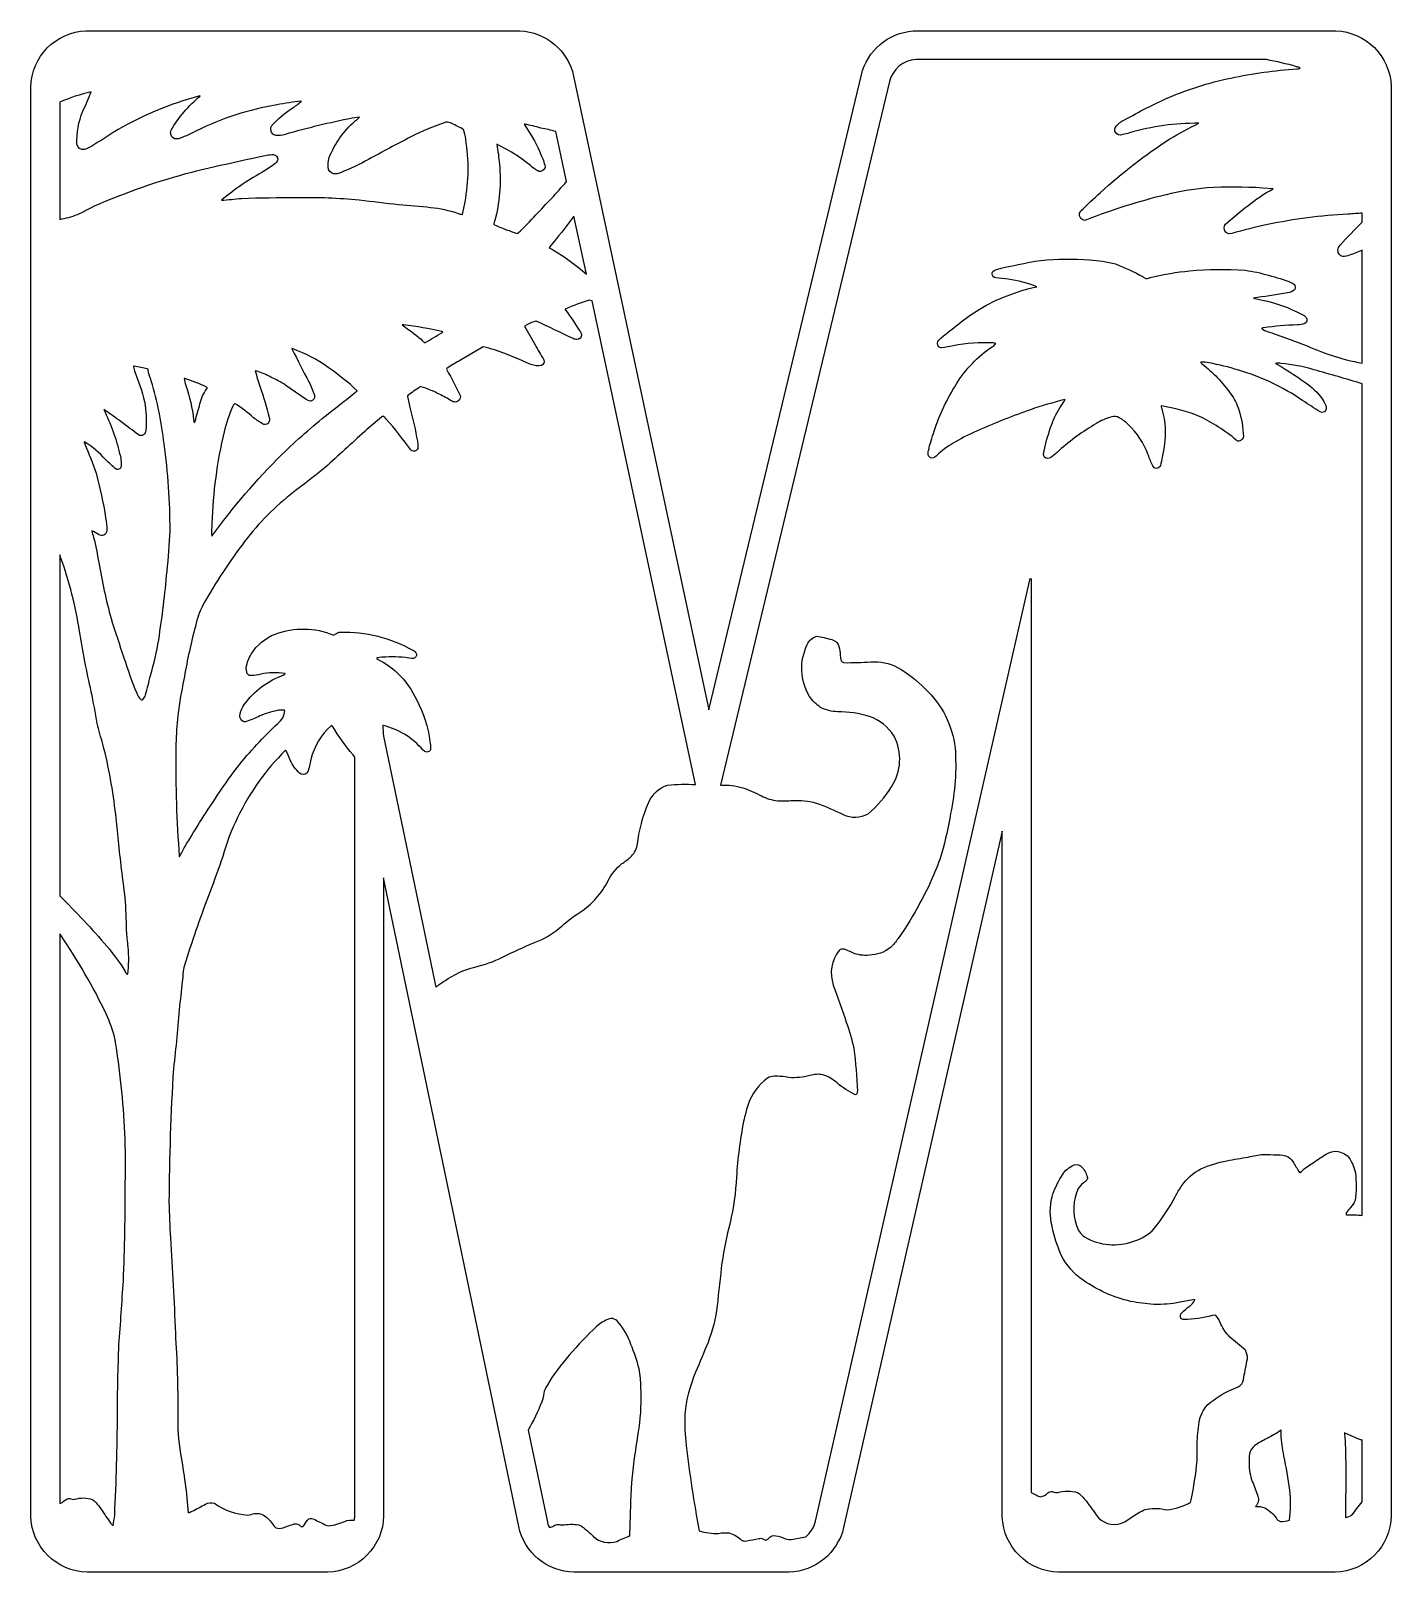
# Model space of a CAD drawing. Extents: x 0 to 1525, y 0 to 1043.
# Drawn here: x 0 to 450, y 533 to 1043 of the extents above; entities that cross this region are included whole.
import ezdxf

# ---------------------------------------------------------------- set-up
doc = ezdxf.new("R2010")
doc.units = 0
doc.header["$MEASUREMENT"] = 0
doc.layers.add('Layer 1', color=7, linetype='Continuous', lineweight=0)

msp = doc.modelspace()

# ---------------------------------------------------------------- linework, layer by layer
at = {"layer": 'Layer 1', "color": 1, "lineweight": 25, "true_color": 0xff0000}
for points, knots in [([(292.1, 1043.11), (283.84, 1042.49), (276.92, 1036.61), (274.98, 1028.55), (274.98, 1028.55), (224.5, 818.4), (224.5, 818.4), (224.5, 818.4), (179.69, 1028.17), (179.69, 1028.17), (177.87, 1036.61), (170.57, 1042.77), (161.94, 1043.15), (161.94, 1043.15), (18.37, 1043.15), (18.37, 1043.15), (8.25, 1042.81), (0.18, 1034.61), (0, 1024.49), (0, 1024.49), (0, 551.47), (0, 551.47), (0.26, 541.28), (8.5, 533.11), (18.69, 532.92), (18.69, 532.92), (98.28, 532.92), (98.28, 532.92), (108.47, 533.18), (116.64, 541.42), (116.81, 551.6), (116.81, 551.6), (116.81, 762.82), (116.81, 762.82), (116.81, 762.82), (161.55, 548.07), (161.55, 548.07), (163.36, 539.39), (170.92, 533.11), (179.78, 532.92), (179.78, 532.92), (251.04, 532.92), (251.04, 532.92), (259.73, 533.17), (267.15, 539.26), (269.11, 547.73), (269.11, 547.73), (321.63, 778.26), (321.63, 778.26), (321.63, 778.26), (321.63, 551.29), (321.63, 551.29), (322, 541.19), (330.17, 533.14), (340.27, 532.92), (340.27, 532.92), (431.86, 532.92), (431.86, 532.92), (442.05, 533.18), (450.22, 541.42), (450.39, 551.6), (450.39, 551.6), (450.39, 1024.81), (450.39, 1024.81), (450.05, 1034.8), (442.03, 1042.82), (432.05, 1043.15), (432.05, 1043.15), (292.81, 1043.15), (292.81, 1043.15), (292.81, 1043.15), (292.1, 1043.11), (292.1, 1043.11)], [0, 0, 0, 0, 1, 1, 1, 2, 2, 2, 3, 3, 3, 4, 4, 4, 5, 5, 5, 6, 6, 6, 7, 7, 7, 8, 8, 8, 9, 9, 9, 10, 10, 10, 11, 11, 11, 12, 12, 12, 13, 13, 13, 14, 14, 14, 15, 15, 15, 16, 16, 16, 17, 17, 17, 18, 18, 18, 19, 19, 19, 20, 20, 20, 21, 21, 21, 22, 22, 22, 23, 23, 23, 24, 24, 24, 24]), ([(409.07, 1033.61), (412.43, 1033.01), (415.75, 1032.24), (419.03, 1031.29), (419.45, 1031.2), (419.85, 1031.03), (420.21, 1030.8), (419.89, 1030.64), (419.54, 1030.57), (419.19, 1030.59), (411.84, 1030.05), (404.54, 1029.03), (397.33, 1027.53), (389.91, 1025.98), (382.67, 1023.68), (375.72, 1020.66), (370.79, 1018.38), (365.97, 1015.89), (361.27, 1013.2), (360.3, 1012.71), (359.51, 1011.94), (358.98, 1011), (358.78, 1010.56), (358.83, 1010.06), (359.09, 1009.66), (359.55, 1008.79), (360.61, 1008.41), (361.52, 1008.8), (362.29, 1008.95), (363.04, 1009.14), (363.79, 1009.39), (371.22, 1011.55), (378.93, 1012.61), (386.67, 1012.54), (383.4, 1010.98), (380.22, 1009.27), (377.12, 1007.39), (368.96, 1002.14), (361.28, 996.2), (354.15, 989.61), (351.92, 987.67), (349.77, 985.64), (347.69, 983.54), (347.25, 983.09), (347.08, 982.46), (347.23, 981.86), (347.41, 981.27), (347.83, 980.8), (348.39, 980.54), (348.75, 980.35), (349.18, 980.37), (349.52, 980.59), (358.11, 983.93), (366.9, 986.71), (375.85, 988.89), (380.29, 989.96), (384.8, 990.71), (389.34, 991.16), (395.54, 991.51), (401.75, 991.5), (407.94, 991.11), (407.94, 991.11), (411.34, 990.82), (411.34, 990.82), (408.35, 989.24), (405.53, 987.37), (402.9, 985.24), (400.36, 983.33), (397.91, 981.3), (395.56, 979.16), (394.95, 978.45), (394.9, 977.41), (395.47, 976.67), (395.97, 976.02), (396.84, 975.8), (397.6, 976.1), (401.53, 977.18), (405.48, 978.15), (409.46, 979.02), (418.23, 980.85), (427.13, 982), (436.08, 982.47), (437.67, 982.58), (439.26, 982.69), (440.84, 982.81), (440.84, 982.81), (440.84, 979.86), (440.84, 979.86), (438.29, 977.39), (435.84, 974.82), (433.5, 972.15), (433.08, 971.7), (432.8, 971.14), (432.68, 970.54), (432.67, 969.53), (433.37, 968.65), (434.36, 968.43), (435.11, 968.43), (435.86, 968.58), (436.56, 968.86), (438.01, 969.38), (439.43, 969.94), (440.84, 970.54), (440.84, 970.54), (440.84, 933.13), (440.84, 933.13), (440.84, 933.13), (440.78, 933.15), (440.78, 933.15), (437.32, 933.78), (433.91, 934.65), (430.57, 935.76), (427.48, 936.83), (424.42, 938.02), (421.41, 939.32), (417.41, 940.83), (413.37, 942.29), (409.32, 943.67), (408.69, 943.84), (408.1, 944.12), (407.58, 944.51), (407.56, 944.55), (407.56, 944.58), (407.55, 944.62), (407.72, 944.78), (407.94, 944.86), (408.17, 944.85), (411.85, 945.39), (415.57, 945.71), (419.3, 945.8), (420.15, 945.8), (420.99, 945.95), (421.8, 946.23), (422.47, 946.67), (422.65, 947.58), (422.2, 948.25), (421.8, 948.72), (421.3, 949.09), (420.73, 949.34), (416.66, 951.5), (412.3, 953.06), (407.78, 953.99), (407.78, 953.99), (404.79, 954.69), (404.79, 954.69), (408.34, 955.15), (411.89, 955.69), (415.42, 956.3), (416.3, 956.41), (417.15, 956.66), (417.94, 957.05), (418.56, 957.43), (418.8, 958.21), (418.48, 958.86), (418.27, 959.29), (417.89, 959.61), (417.44, 959.75), (414.95, 960.76), (412.39, 961.59), (409.78, 962.24), (407.25, 962.99), (404.67, 963.53), (402.07, 963.88), (395.92, 964.29), (389.76, 964.23), (383.63, 963.72), (379.4, 963.27), (375.19, 962.56), (371.04, 961.61), (370.44, 961.39), (369.82, 961.23), (369.18, 961.13), (368.83, 961.24), (368.51, 961.43), (368.23, 961.68), (365.31, 963.34), (362.27, 964.78), (359.14, 965.98), (356.32, 966.74), (353.42, 967.19), (350.5, 967.32), (345.14, 967.69), (339.77, 967.63), (334.42, 967.16), (329.37, 966.37), (324.36, 965.34), (319.41, 964.08), (318.66, 963.92), (318.19, 963.2), (318.32, 962.45), (318.42, 961.88), (318.9, 961.46), (319.48, 961.43), (320.85, 961.26), (322.23, 961.11), (323.6, 960.97), (326.85, 960.46), (330.03, 959.61), (333.1, 958.46), (326.36, 956.99), (319.89, 954.45), (313.94, 950.95), (311.62, 949.5), (309.38, 947.9), (307.25, 946.16), (304.97, 944.45), (302.74, 942.66), (300.59, 940.79), (300.01, 940.16), (300, 939.21), (300.56, 938.57), (300.81, 938.3), (301.17, 938.18), (301.54, 938.21), (302.82, 938.38), (304.09, 938.62), (305.35, 938.93), (309.76, 939.74), (314.25, 940.04), (318.73, 939.82), (318.97, 939.85), (319.21, 939.81), (319.43, 939.7), (319.43, 939.7), (319.45, 939.63), (319.45, 939.63), (319.14, 939.19), (318.73, 938.83), (318.25, 938.57), (313.52, 935.32), (309.5, 931.14), (306.44, 926.28), (303.36, 921.37), (300.89, 916.11), (299.09, 910.61), (298.34, 908.52), (297.7, 906.39), (297.18, 904.23), (297.01, 903.67), (297.03, 903.07), (297.21, 902.51), (297.49, 901.92), (298.14, 901.6), (298.77, 901.76), (299.44, 902.13), (300.04, 902.61), (300.56, 903.17), (302.28, 904.67), (304.15, 905.99), (306.14, 907.11), (308.7, 908.6), (311.36, 909.9), (314.1, 911.02), (319.61, 913.49), (325.23, 915.73), (330.93, 917.73), (334.71, 918.99), (338.54, 920.11), (342.4, 921.11), (342.4, 921.11), (342.45, 921.11), (342.45, 921.11), (342.45, 921.11), (342.45, 921.06), (342.45, 921.06), (341.89, 920.13), (341.3, 919.23), (340.66, 918.36), (339.42, 916.29), (338.41, 914.1), (337.64, 911.81), (336.75, 909.29), (336.03, 906.71), (335.46, 904.1), (335.23, 903.41), (335.28, 902.66), (335.6, 902.01), (336.18, 901.5), (337.04, 901.47), (337.66, 901.92), (338.65, 902.62), (339.59, 903.4), (340.47, 904.23), (344.24, 907.57), (348.32, 910.53), (352.65, 913.08), (354.28, 914.08), (356.03, 914.87), (357.87, 915.41), (358.71, 915.65), (359.62, 915.52), (360.36, 915.05), (361.46, 914.46), (362.47, 913.72), (363.36, 912.85), (366.28, 910.03), (368.54, 906.58), (369.96, 902.76), (370.4, 901.53), (370.91, 900.32), (371.47, 899.13), (371.67, 898.63), (372.14, 898.29), (372.68, 898.27), (373.28, 898.31), (373.8, 898.73), (373.97, 899.31), (374.23, 900.2), (374.42, 901.1), (374.54, 902.01), (375.24, 905), (375.59, 908.06), (375.6, 911.13), (375.52, 913.6), (375.1, 916.05), (374.33, 918.41), (374.25, 918.58), (374.23, 918.76), (374.24, 918.95), (374.24, 918.95), (374.31, 918.97), (374.31, 918.97), (378.62, 918.28), (382.85, 917.13), (386.92, 915.53), (391.3, 913.44), (395.39, 910.8), (399.1, 907.66), (399.42, 907.35), (399.9, 907.25), (400.32, 907.41), (400.96, 907.62), (401.41, 908.19), (401.45, 908.86), (401.38, 911.87), (400.86, 914.85), (399.91, 917.7), (399.37, 919.57), (398.5, 921.32), (397.35, 922.88), (394.67, 926.71), (391.42, 930.11), (387.71, 932.97), (387.59, 933.06), (387.48, 933.16), (387.39, 933.28), (387.36, 933.34), (387.37, 933.4), (387.37, 933.47), (387.37, 933.47), (387.44, 933.51), (387.44, 933.51), (388.35, 933.51), (389.25, 933.42), (390.14, 933.22), (393.42, 932.64), (396.65, 931.84), (399.82, 930.81), (407.39, 928.61), (414.56, 925.22), (421.07, 920.79), (422.98, 919.48), (424.93, 918.21), (426.9, 916.98), (427.51, 916.64), (428.28, 916.86), (428.64, 917.46), (429.03, 918.13), (428.99, 918.97), (428.55, 919.61), (427.31, 921.97), (425.55, 924.02), (423.41, 925.6), (419.94, 928.25), (416.3, 930.66), (412.5, 932.81), (412.37, 932.89), (412.25, 932.98), (412.13, 933.08), (412.74, 933.19), (413.35, 933.18), (413.95, 933.06), (417.62, 932.72), (421.25, 932.02), (424.79, 930.97), (430.15, 929.46), (435.51, 927.91), (440.84, 926.32), (440.84, 926.32), (440.84, 651.02), (440.84, 651.02), (439.14, 651.22), (437.43, 651.27), (435.72, 651.18), (435.72, 651.18), (435.58, 651.23), (435.58, 651.23), (435.54, 651.28), (435.51, 651.33), (435.47, 651.38), (435.45, 651.58), (435.49, 651.77), (435.61, 651.93), (435.99, 652.54), (436.44, 653.11), (436.97, 653.61), (437.6, 654.29), (438.11, 655.08), (438.46, 655.94), (438.88, 659), (438.9, 662.09), (438.53, 665.15), (438.15, 667), (437.39, 668.75), (436.31, 670.3), (435.21, 671.46), (433.71, 672.16), (432.11, 672.25), (430.91, 672.15), (429.74, 671.79), (428.69, 671.18), (427.1, 670.19), (425.54, 669.16), (424.02, 668.07), (422.64, 667.3), (421.39, 666.32), (420.3, 665.17), (420.23, 665.15), (420.16, 665.16), (420.09, 665.17), (419.41, 666.19), (418.78, 667.24), (418.21, 668.32), (417.69, 669.11), (417.04, 669.8), (416.28, 670.37), (415.15, 670.94), (413.88, 671.19), (412.61, 671.07), (411.1, 671.11), (409.59, 671.16), (408.08, 671.23), (406.39, 671.05), (404.72, 670.74), (403.09, 670.32), (400.71, 669.95), (398.33, 669.56), (395.97, 669.14), (393.03, 668.55), (390.16, 667.64), (387.42, 666.44), (384.75, 665.1), (382.5, 663.07), (380.89, 660.57), (380.18, 659.54), (379.55, 658.48), (378.98, 657.37), (376.99, 653.58), (374.63, 650.01), (371.93, 646.69), (370.12, 644.67), (367.78, 643.2), (365.17, 642.47), (362.51, 641.54), (359.68, 641.16), (356.87, 641.36), (354.05, 641.61), (351.33, 642.49), (348.89, 643.92), (347.57, 644.82), (346.63, 646.15), (346.21, 647.69), (344.8, 651.69), (345.01, 656.09), (346.8, 659.93), (347.43, 660.84), (348.22, 661.63), (349.14, 662.25), (349.47, 662.47), (349.7, 662.81), (349.8, 663.2), (349.86, 663.57), (349.78, 663.94), (349.59, 664.26), (349.21, 665.49), (348.49, 666.59), (347.53, 667.44), (346.69, 667.97), (345.62, 667.97), (344.78, 667.44), (343.25, 666.66), (342, 665.41), (341.22, 663.88), (339.9, 661.79), (338.86, 659.54), (338.12, 657.19), (337.32, 653.98), (337.33, 650.62), (338.14, 647.42), (338.8, 644.12), (339.81, 640.9), (341.16, 637.82), (342.86, 634.51), (345.37, 631.67), (348.46, 629.57), (353.17, 626.24), (358.48, 623.86), (364.1, 622.56), (366.65, 622.06), (369.23, 621.73), (371.81, 621.56), (374.72, 621.45), (377.63, 621.7), (380.48, 622.29), (382.1, 622.61), (383.74, 622.89), (385.38, 623.13), (385.38, 623.13), (385.38, 623.04), (385.38, 623.04), (384.92, 622.19), (384.28, 621.46), (383.49, 620.91), (382.64, 620.25), (381.83, 619.55), (381.07, 618.8), (380.59, 618.3), (380.45, 617.58), (380.7, 616.94), (381.01, 616.68), (381.39, 616.54), (381.79, 616.55), (384.95, 616.62), (388.1, 617.05), (391.16, 617.84), (391.16, 617.84), (392.25, 618), (392.25, 618), (392.25, 618), (392.36, 617.94), (392.36, 617.94), (393.05, 617.04), (393.61, 616.05), (394.04, 615.01), (394.74, 613.42), (395.73, 611.98), (396.96, 610.75), (398.64, 609.31), (400.35, 607.9), (402.09, 606.53), (402.61, 605.63), (402.85, 604.59), (402.77, 603.56), (402.41, 601.51), (402.01, 599.47), (401.57, 597.44), (401.57, 596.41), (401.16, 595.42), (400.43, 594.69), (399.47, 594.17), (398.48, 593.7), (397.46, 593.29), (394.59, 592.06), (391.94, 590.37), (389.62, 588.27), (388.09, 586.73), (387.11, 584.72), (386.85, 582.56), (386.46, 580.16), (386.22, 577.75), (386.12, 575.33), (386.12, 575.33), (386.12, 569.75), (386.12, 569.75), (385.72, 565.41), (385.06, 561.1), (384.15, 556.84), (384.15, 556.84), (383.99, 555.94), (383.99, 555.94), (381.52, 554.72), (378.86, 553.9), (376.12, 553.53), (373.99, 554.07), (371.76, 554.17), (369.59, 553.8), (367.97, 553.36), (366.46, 552.59), (365.15, 551.54), (363.89, 550.6), (362.54, 549.78), (361.13, 549.09), (358.03, 548.02), (354.59, 549.17), (352.77, 551.9), (351.47, 553.65), (350.18, 555.39), (348.87, 557.14), (348.18, 557.95), (347.4, 558.67), (346.53, 559.29), (344.39, 559.88), (342.14, 559.9), (340, 559.34), (339.4, 559.24), (338.79, 559.34), (338.25, 559.61), (337.69, 559.67), (337.12, 559.5), (336.69, 559.13), (336.02, 558.48), (335.18, 558.02), (334.26, 557.84), (333.8, 557.93), (333.37, 558.13), (333.01, 558.43), (332.43, 558.77), (331.82, 559.05), (331.18, 559.25), (331.18, 559.25), (331.18, 861.8), (331.18, 861.8), (331.18, 861.8), (330.86, 861.81), (330.86, 861.81), (330.86, 861.81), (259.79, 549.84), (259.79, 549.84), (259.3, 547.8), (258.16, 545.98), (256.55, 544.64), (254.97, 544.27), (253.37, 543.98), (251.76, 543.76), (250.77, 543.74), (249.79, 543.94), (248.88, 544.35), (247.92, 544.71), (246.91, 544.95), (245.89, 545.07), (245.26, 545.01), (244.69, 544.67), (244.35, 544.14), (244.04, 543.83), (243.65, 543.61), (243.21, 543.53), (242.9, 543.63), (242.61, 543.77), (242.35, 543.96), (241.94, 544.15), (241.49, 544.18), (241.06, 544.05), (239.73, 543.81), (238.41, 543.54), (237.09, 543.24), (236.49, 543.15), (235.88, 543.25), (235.32, 543.49), (234.19, 544.64), (232.77, 545.47), (231.22, 545.89), (230.03, 546.07), (228.82, 546.01), (227.66, 545.71), (225.49, 545.69), (223.34, 545.98), (221.26, 546.57), (219.53, 555.97), (218.09, 565.41), (216.93, 574.89), (216.58, 578.32), (216.45, 581.77), (216.54, 585.21), (216.98, 590), (218.19, 594.68), (220.1, 599.09), (221.49, 602.39), (222.85, 605.67), (224.21, 608.98), (225.72, 612.86), (226.72, 616.93), (227.2, 621.07), (227.75, 625.81), (228.29, 630.58), (228.81, 635.33), (229.46, 639.78), (230.35, 644.2), (231.49, 648.55), (232.65, 653.53), (233.37, 658.59), (233.62, 663.7), (234.01, 669.88), (234.8, 676.03), (235.98, 682.11), (236.41, 684.02), (236.91, 685.91), (237.48, 687.78), (238.7, 691.25), (240.93, 694.28), (243.89, 696.47), (244.57, 696.86), (245.35, 697.07), (246.14, 697.08), (247.74, 697.13), (249.35, 696.99), (250.92, 696.65), (253.28, 696.47), (255.65, 696.71), (257.93, 697.35), (259.34, 697.76), (260.82, 697.84), (262.26, 697.58), (264.01, 697.01), (265.61, 696.08), (266.98, 694.86), (268.76, 693.29), (270.76, 691.98), (272.92, 690.98), (272.92, 690.98), (273.15, 691.05), (273.15, 691.05), (273.15, 691.05), (273.33, 691.18), (273.33, 691.18), (273.52, 691.47), (273.63, 691.81), (273.65, 692.16), (273.5, 696.88), (273.1, 701.59), (272.44, 706.26), (271.9, 709.24), (271.08, 712.17), (269.99, 714.99), (268.59, 719.1), (267.15, 723.2), (265.69, 727.28), (264.33, 731.19), (265.06, 735.51), (267.61, 738.76), (268.09, 739.17), (268.74, 739.3), (269.34, 739.1), (270.23, 738.86), (271.08, 738.5), (271.88, 738.03), (273.69, 737.24), (275.69, 736.94), (277.66, 737.17), (280.17, 737.24), (282.6, 738.11), (284.58, 739.67), (285.55, 740.58), (286.42, 741.61), (287.16, 742.73), (289.93, 746.48), (292.36, 750.47), (294.42, 754.66), (297.39, 759.84), (299.81, 765.32), (301.63, 771.01), (302.84, 775.3), (303.81, 779.66), (304.53, 784.07), (306.04, 791.2), (306.53, 798.5), (306.01, 805.77), (305.13, 813.27), (301.61, 820.22), (296.07, 825.36), (293.38, 828.14), (290.31, 830.52), (286.96, 832.44), (284.23, 833.83), (281.17, 834.47), (278.11, 834.28), (275.15, 834.06), (272.19, 833.97), (269.22, 834), (269.08, 834.02), (268.94, 834.06), (268.82, 834.12), (268.49, 834.29), (268.27, 834.59), (268.13, 834.93), (268.04, 835.91), (267.95, 836.88), (267.89, 837.86), (267.79, 838.88), (267.46, 839.85), (266.91, 840.72), (266.4, 841.14), (265.8, 841.45), (265.16, 841.62), (263.52, 842.13), (261.83, 842.5), (260.13, 842.76), (258.76, 842.33), (257.64, 841.33), (257.07, 840.01), (254.4, 834.51), (254.7, 828.03), (257.86, 822.8), (258.82, 821.36), (260.05, 820.13), (261.49, 819.17), (263.22, 818.26), (265.15, 817.78), (267.11, 817.77), (270.7, 817.72), (274.26, 817.19), (277.7, 816.18), (281.06, 814.99), (283.92, 812.7), (285.82, 809.69), (288.55, 804.35), (288.23, 797.95), (284.96, 792.91), (282.88, 789.53), (280.27, 786.5), (277.23, 783.93), (274.67, 782.57), (271.61, 782.48), (268.97, 783.68), (266.07, 785.18), (263.06, 786.47), (259.97, 787.54), (257.46, 788.26), (254.84, 788.53), (252.24, 788.35), (250.57, 788.29), (248.9, 788.26), (247.23, 788.26), (245.36, 788.48), (243.54, 789.03), (241.87, 789.9), (239.89, 790.9), (237.85, 791.8), (235.77, 792.59), (233.35, 793.26), (230.85, 793.56), (228.34, 793.48), (228.34, 793.48), (284.28, 1026.35), (284.28, 1026.35), (285.26, 1030.44), (288.81, 1033.4), (293.01, 1033.61), (293.01, 1033.61), (409.07, 1033.61), (409.07, 1033.61)], [0, 0, 0, 0, 1, 1, 1, 2, 2, 2, 3, 3, 3, 4, 4, 4, 5, 5, 5, 6, 6, 6, 7, 7, 7, 8, 8, 8, 9, 9, 9, 10, 10, 10, 11, 11, 11, 12, 12, 12, 13, 13, 13, 14, 14, 14, 15, 15, 15, 16, 16, 16, 17, 17, 17, 18, 18, 18, 19, 19, 19, 20, 20, 20, 21, 21, 21, 22, 22, 22, 23, 23, 23, 24, 24, 24, 25, 25, 25, 26, 26, 26, 27, 27, 27, 28, 28, 28, 29, 29, 29, 30, 30, 30, 31, 31, 31, 32, 32, 32, 33, 33, 33, 34, 34, 34, 35, 35, 35, 36, 36, 36, 37, 37, 37, 38, 38, 38, 39, 39, 39, 40, 40, 40, 41, 41, 41, 42, 42, 42, 43, 43, 43, 44, 44, 44, 45, 45, 45, 46, 46, 46, 47, 47, 47, 48, 48, 48, 49, 49, 49, 50, 50, 50, 51, 51, 51, 52, 52, 52, 53, 53, 53, 54, 54, 54, 55, 55, 55, 56, 56, 56, 57, 57, 57, 58, 58, 58, 59, 59, 59, 60, 60, 60, 61, 61, 61, 62, 62, 62, 63, 63, 63, 64, 64, 64, 65, 65, 65, 66, 66, 66, 67, 67, 67, 68, 68, 68, 69, 69, 69, 70, 70, 70, 71, 71, 71, 72, 72, 72, 73, 73, 73, 74, 74, 74, 75, 75, 75, 76, 76, 76, 77, 77, 77, 78, 78, 78, 79, 79, 79, 80, 80, 80, 81, 81, 81, 82, 82, 82, 83, 83, 83, 84, 84, 84, 85, 85, 85, 86, 86, 86, 87, 87, 87, 88, 88, 88, 89, 89, 89, 90, 90, 90, 91, 91, 91, 92, 92, 92, 93, 93, 93, 94, 94, 94, 95, 95, 95, 96, 96, 96, 97, 97, 97, 98, 98, 98, 99, 99, 99, 100, 100, 100, 101, 101, 101, 102, 102, 102, 103, 103, 103, 104, 104, 104, 105, 105, 105, 106, 106, 106, 107, 107, 107, 108, 108, 108, 109, 109, 109, 110, 110, 110, 111, 111, 111, 112, 112, 112, 113, 113, 113, 114, 114, 114, 115, 115, 115, 116, 116, 116, 117, 117, 117, 118, 118, 118, 119, 119, 119, 120, 120, 120, 121, 121, 121, 122, 122, 122, 123, 123, 123, 124, 124, 124, 125, 125, 125, 126, 126, 126, 127, 127, 127, 128, 128, 128, 129, 129, 129, 130, 130, 130, 131, 131, 131, 132, 132, 132, 133, 133, 133, 134, 134, 134, 135, 135, 135, 136, 136, 136, 137, 137, 137, 138, 138, 138, 139, 139, 139, 140, 140, 140, 141, 141, 141, 142, 142, 142, 143, 143, 143, 144, 144, 144, 145, 145, 145, 146, 146, 146, 147, 147, 147, 148, 148, 148, 149, 149, 149, 150, 150, 150, 151, 151, 151, 152, 152, 152, 153, 153, 153, 154, 154, 154, 155, 155, 155, 156, 156, 156, 157, 157, 157, 158, 158, 158, 159, 159, 159, 160, 160, 160, 161, 161, 161, 162, 162, 162, 163, 163, 163, 164, 164, 164, 165, 165, 165, 166, 166, 166, 167, 167, 167, 168, 168, 168, 169, 169, 169, 170, 170, 170, 171, 171, 171, 172, 172, 172, 173, 173, 173, 174, 174, 174, 175, 175, 175, 176, 176, 176, 177, 177, 177, 178, 178, 178, 179, 179, 179, 180, 180, 180, 181, 181, 181, 182, 182, 182, 183, 183, 183, 184, 184, 184, 185, 185, 185, 186, 186, 186, 187, 187, 187, 188, 188, 188, 189, 189, 189, 190, 190, 190, 191, 191, 191, 192, 192, 192, 193, 193, 193, 194, 194, 194, 195, 195, 195, 196, 196, 196, 197, 197, 197, 198, 198, 198, 199, 199, 199, 200, 200, 200, 201, 201, 201, 202, 202, 202, 203, 203, 203, 204, 204, 204, 205, 205, 205, 206, 206, 206, 207, 207, 207, 208, 208, 208, 209, 209, 209, 210, 210, 210, 211, 211, 211, 212, 212, 212, 213, 213, 213, 214, 214, 214, 215, 215, 215, 216, 216, 216, 217, 217, 217, 218, 218, 218, 219, 219, 219, 220, 220, 220, 221, 221, 221, 222, 222, 222, 223, 223, 223, 224, 224, 224, 225, 225, 225, 226, 226, 226, 227, 227, 227, 228, 228, 228, 229, 229, 229, 230, 230, 230, 231, 231, 231, 232, 232, 232, 233, 233, 233, 234, 234, 234, 235, 235, 235, 236, 236, 236, 237, 237, 237, 238, 238, 238, 239, 239, 239, 240, 240, 240, 241, 241, 241, 242, 242, 242, 243, 243, 243, 244, 244, 244, 245, 245, 245, 246, 246, 246, 247, 247, 247, 248, 248, 248, 249, 249, 249, 250, 250, 250, 251, 251, 251, 252, 252, 252, 253, 253, 253, 254, 254, 254, 255, 255, 255, 256, 256, 256, 257, 257, 257, 258, 258, 258, 259, 259, 259, 260, 260, 260, 261, 261, 261, 262, 262, 262, 263, 263, 263, 264, 264, 264, 265, 265, 265, 266, 266, 266, 267, 267, 267, 268, 268, 268, 269, 269, 269, 270, 270, 270, 271, 271, 271, 272, 272, 272, 273, 273, 273, 274, 274, 274, 275, 275, 275, 276, 276, 276, 277, 277, 277, 278, 278, 278, 279, 279, 279, 280, 280, 280, 281, 281, 281, 282, 282, 282, 283, 283, 283, 283]), ([(20.02, 1022.99), (19.18, 1020.8), (18.24, 1018.65), (17.21, 1016.53), (15.81, 1013.08), (15.14, 1009.37), (15.26, 1005.65), (15.46, 1004.45), (16.59, 1003.64), (17.78, 1003.86), (18.26, 1003.97), (18.72, 1004.15), (19.14, 1004.4), (21.89, 1006.03), (24.61, 1007.72), (27.28, 1009.48), (36.2, 1014.9), (45.88, 1018.98), (55.99, 1021.59), (55.99, 1021.59), (56.06, 1021.54), (56.06, 1021.54), (52.21, 1018.37), (48.95, 1014.55), (46.42, 1010.25), (45.99, 1009.17), (46.47, 1007.93), (47.53, 1007.44), (48.16, 1007.29), (48.82, 1007.34), (49.41, 1007.6), (51.29, 1008.31), (53.13, 1009.13), (54.9, 1010.07), (63.28, 1014.23), (72.24, 1017.12), (81.48, 1018.64), (84.16, 1019.18), (86.86, 1019.61), (89.57, 1019.91), (88.61, 1018.98), (87.55, 1018.16), (86.4, 1017.46), (83.98, 1015.86), (81.77, 1013.96), (79.82, 1011.81), (79.16, 1010.94), (79.29, 1009.7), (80.12, 1008.98), (80.39, 1008.74), (80.72, 1008.59), (81.07, 1008.53), (82.13, 1008.44), (83.19, 1008.55), (84.2, 1008.87), (91.51, 1010.96), (98.9, 1012.74), (106.36, 1014.22), (106.36, 1014.22), (108.87, 1014.6), (108.87, 1014.6), (108.41, 1014.13), (107.91, 1013.7), (107.38, 1013.31), (103.59, 1010.01), (100.64, 1005.85), (98.78, 1001.18), (98.38, 999.93), (98.31, 998.59), (98.58, 997.3), (98.94, 996.29), (99.96, 995.67), (101.03, 995.83), (101.53, 995.85), (102.02, 995.96), (102.48, 996.17), (105.7, 997.41), (108.82, 998.89), (111.82, 1000.59), (116.44, 1003.12), (121.09, 1005.6), (125.77, 1008.03), (129.54, 1009.91), (133.44, 1011.56), (137.42, 1012.95), (138.1, 1012.94), (138.76, 1012.76), (139.35, 1012.43), (140.7, 1011.86), (142.01, 1011.22), (143.27, 1010.5), (143.61, 1009.44), (143.85, 1008.36), (143.98, 1007.26), (145.14, 1000.39), (145.06, 993.37), (143.75, 986.53), (143.55, 985.13), (143.27, 983.75), (142.91, 982.38), (142.4, 982.41), (141.91, 982.53), (141.44, 982.72), (138.51, 983.75), (135.46, 984.42), (132.37, 984.69), (128.88, 985.1), (125.37, 985.42), (121.87, 985.65), (117.47, 986.15), (113.06, 986.67), (108.67, 987.21), (101.89, 987.86), (95.07, 988.11), (88.26, 987.98), (82.07, 987.99), (75.89, 987.89), (69.71, 987.69), (67.51, 987.47), (65.31, 987.26), (63.11, 987.07), (67.55, 990.77), (72.34, 994.03), (77.4, 996.83), (78.76, 997.63), (80.06, 998.54), (81.27, 999.55), (81.85, 1000.12), (81.9, 1001.04), (81.37, 1001.66), (81.09, 1001.95), (80.72, 1002.13), (80.32, 1002.2), (78.84, 1002.12), (77.37, 1001.9), (75.92, 1001.54), (68.4, 999.95), (60.9, 998.24), (53.43, 996.42), (42.35, 993.55), (31.52, 989.79), (21.04, 985.17), (19.19, 984.2), (17.33, 983.26), (15.44, 982.36), (13.54, 981.63), (11.58, 981.09), (9.57, 980.75), (9.57, 980.75), (9.57, 1019.57), (9.57, 1019.57), (12.97, 1020.96), (16.46, 1022.11), (20.02, 1022.99)], [0, 0, 0, 0, 1, 1, 1, 2, 2, 2, 3, 3, 3, 4, 4, 4, 5, 5, 5, 6, 6, 6, 7, 7, 7, 8, 8, 8, 9, 9, 9, 10, 10, 10, 11, 11, 11, 12, 12, 12, 13, 13, 13, 14, 14, 14, 15, 15, 15, 16, 16, 16, 17, 17, 17, 18, 18, 18, 19, 19, 19, 20, 20, 20, 21, 21, 21, 22, 22, 22, 23, 23, 23, 24, 24, 24, 25, 25, 25, 26, 26, 26, 27, 27, 27, 28, 28, 28, 29, 29, 29, 30, 30, 30, 31, 31, 31, 32, 32, 32, 33, 33, 33, 34, 34, 34, 35, 35, 35, 36, 36, 36, 37, 37, 37, 38, 38, 38, 39, 39, 39, 40, 40, 40, 41, 41, 41, 42, 42, 42, 43, 43, 43, 44, 44, 44, 45, 45, 45, 46, 46, 46, 47, 47, 47, 48, 48, 48, 49, 49, 49, 50, 50, 50, 51, 51, 51, 51]), ([(163.5, 1012.27), (165.3, 1011.88), (167.1, 1011.45), (168.88, 1010.98), (170.55, 1010.67), (172.21, 1010.28), (173.84, 1009.8), (173.84, 1009.8), (177.38, 993.24), (177.38, 993.24), (174.09, 989.47), (170.69, 985.8), (167.18, 982.24), (165.34, 980.14), (163.4, 978.13), (161.35, 976.23), (161.25, 976.18), (161.15, 976.14), (161.08, 976.05), (160.16, 976.31), (159.27, 976.63), (158.4, 977.01), (156.72, 977.56), (155.08, 978.21), (153.48, 978.96), (153.48, 978.96), (153.34, 979.11), (153.34, 979.11), (153.34, 979.11), (153.34, 979.36), (153.34, 979.36), (153.35, 979.54), (153.4, 979.7), (153.46, 979.86), (153.46, 979.86), (153.55, 980.09), (153.55, 980.09), (155.22, 986.25), (155.76, 992.65), (155.13, 999), (154.96, 1001.22), (154.67, 1003.43), (154.27, 1005.62), (158.77, 1003.47), (162.96, 1000.72), (166.72, 997.44), (167.2, 997.13), (167.7, 996.86), (168.22, 996.64), (168.99, 996.5), (169.76, 996.89), (170.1, 997.6), (170.24, 997.76), (170.28, 997.97), (170.26, 998.19), (169.97, 999.58), (169.5, 1000.92), (168.88, 1002.2), (167.59, 1005.3), (166, 1008.26), (164.14, 1011.04), (164.14, 1011.04), (163.34, 1012.31), (163.34, 1012.31), (163.34, 1012.31), (163.5, 1012.27), (163.5, 1012.27)], [0, 0, 0, 0, 1, 1, 1, 2, 2, 2, 3, 3, 3, 4, 4, 4, 5, 5, 5, 6, 6, 6, 7, 7, 7, 8, 8, 8, 9, 9, 9, 10, 10, 10, 11, 11, 11, 12, 12, 12, 13, 13, 13, 14, 14, 14, 15, 15, 15, 16, 16, 16, 17, 17, 17, 18, 18, 18, 19, 19, 19, 20, 20, 20, 21, 21, 21, 22, 22, 22, 22]), ([(183.93, 962.56), (180.59, 965.59), (176.95, 968.27), (173.05, 970.54), (172.55, 970.8), (172.07, 971.09), (171.62, 971.43), (174.42, 974.82), (177.15, 978.26), (179.83, 981.75), (179.83, 981.75), (183.93, 962.56), (183.93, 962.56)], [0, 0, 0, 0, 1, 1, 1, 2, 2, 2, 3, 3, 3, 4, 4, 4, 4]), ([(185.34, 953.87), (185.34, 953.87), (185.82, 953.72), (185.82, 953.72), (185.82, 953.72), (220.04, 793.66), (220.04, 793.66), (216.97, 793.85), (213.89, 793.78), (210.83, 793.46), (208.04, 792.56), (205.77, 790.51), (204.59, 787.83), (202.64, 783.26), (201.36, 778.44), (200.78, 773.5), (200.45, 771.94), (199.61, 770.54), (198.4, 769.51), (197.51, 768.74), (196.58, 768.02), (195.61, 767.36), (193.75, 765.88), (192.23, 764.01), (191.19, 761.87), (189.04, 757.6), (185.81, 753.98), (181.83, 751.35), (179.38, 749.79), (177.08, 748.02), (174.95, 746.06), (172.5, 744.06), (169.75, 742.46), (166.79, 741.32), (163.17, 739.89), (159.63, 738.27), (156.18, 736.47), (153.23, 735.05), (150.14, 733.96), (146.95, 733.23), (143.4, 732.3), (140.03, 730.76), (137.02, 728.67), (136.02, 728.02), (135.05, 727.34), (134.11, 726.6), (134.11, 726.6), (116.81, 809.69), (116.81, 809.69), (116.64, 810.85), (116.54, 812.02), (116.49, 813.19), (116.49, 813.19), (116.72, 813.19), (116.72, 813.19), (119.16, 812.53), (121.5, 811.58), (123.7, 810.35), (126, 808.85), (128.09, 807.05), (129.92, 805), (130.27, 804.69), (130.7, 804.47), (131.16, 804.41), (131.39, 804.43), (131.6, 804.46), (131.8, 804.57), (132.12, 804.76), (132.35, 805.08), (132.37, 805.45), (132.36, 806.27), (132.3, 807.09), (132.16, 807.9), (131.5, 812.67), (130.03, 817.29), (127.81, 821.55), (126.21, 824.95), (124.01, 828.03), (121.32, 830.65), (119.44, 832.44), (117.29, 833.94), (114.95, 835.07), (114.95, 835.07), (114.56, 835.39), (114.56, 835.39), (114.56, 835.39), (114.59, 835.48), (114.59, 835.48), (114.59, 835.48), (114.61, 835.55), (114.61, 835.55), (115.56, 835.78), (116.54, 835.88), (117.51, 835.84), (120.41, 836.01), (123.32, 835.84), (126.18, 835.34), (126.87, 835.23), (127.53, 835.66), (127.7, 836.34), (127.73, 836.5), (127.75, 836.66), (127.74, 836.82), (127.5, 837.38), (127.06, 837.84), (126.49, 838.09), (119.17, 842.27), (110.84, 844.35), (102.41, 844.09), (101.99, 844.05), (101.59, 843.89), (101.23, 843.66), (101.23, 843.66), (100.26, 843.14), (100.26, 843.14), (94.08, 845.69), (87.17, 845.81), (80.91, 843.46), (77.62, 842.19), (74.83, 839.86), (73, 836.84), (72.2, 835.53), (71.64, 834.08), (71.34, 832.57), (71.25, 831.83), (71.37, 831.08), (71.68, 830.4), (71.8, 830.23), (71.93, 830.07), (72.07, 829.92), (72.34, 829.72), (72.69, 829.66), (73.02, 829.72), (74.1, 829.72), (75.17, 829.88), (76.2, 830.19), (78.81, 830.73), (81.5, 830.79), (84.13, 830.38), (84.13, 830.38), (84.2, 830.31), (84.2, 830.31), (83.78, 829.99), (83.31, 829.73), (82.82, 829.54), (77.66, 827.55), (73.25, 824), (70.21, 819.38), (69.62, 818.46), (69.27, 817.4), (69.19, 816.32), (69.21, 815.56), (69.61, 814.87), (70.25, 814.48), (70.51, 814.37), (70.78, 814.35), (71.05, 814.41), (72.69, 814.94), (74.29, 815.6), (75.83, 816.38), (77.68, 817.14), (79.59, 817.72), (81.55, 818.11), (82.33, 818.3), (83.15, 818.34), (83.95, 818.24), (83.95, 818.24), (84.04, 818.2), (84.04, 818.2), (84.04, 818.2), (84.11, 818.11), (84.11, 818.11), (83.95, 817.32), (83.74, 816.55), (83.5, 815.79), (83, 815.09), (82.41, 814.46), (81.75, 813.91), (76.97, 809.41), (72.52, 804.57), (68.44, 799.42), (66.33, 796.73), (64.34, 793.94), (62.48, 791.08), (58.46, 785.2), (54.64, 779.2), (51.02, 773.07), (50.46, 771.94), (49.85, 770.84), (49.19, 769.76), (49.19, 769.76), (49.16, 769.85), (49.16, 769.85), (48.28, 781.48), (47.89, 793.13), (47.98, 804.8), (48.05, 811), (48.62, 817.19), (49.69, 823.3), (50.22, 826.01), (50.72, 828.74), (51.18, 831.46), (52.27, 837.04), (53.55, 842.58), (55.01, 848.06), (55.66, 850.36), (56.63, 852.56), (57.87, 854.59), (62.02, 861.8), (66.64, 868.73), (71.71, 875.32), (76.47, 881.33), (81.97, 886.71), (88.08, 891.33), (91.25, 893.7), (94.38, 896.12), (97.47, 898.59), (101.87, 902.62), (106.16, 906.53), (110.57, 910.54), (112.41, 912.16), (114.27, 913.75), (116.15, 915.3), (116.15, 915.3), (116.58, 915.55), (116.58, 915.55), (117, 915.31), (117.37, 914.99), (117.67, 914.62), (120.58, 911.39), (123.28, 907.98), (125.77, 904.42), (126.23, 903.93), (126.98, 903.84), (127.54, 904.21), (128.03, 904.58), (128.28, 905.19), (128.17, 905.8), (128.18, 906.32), (128.11, 906.84), (127.97, 907.34), (127.36, 910.92), (126.57, 914.47), (125.61, 917.98), (125.61, 917.98), (124.7, 922.1), (124.7, 922.1), (124.7, 922.1), (124.7, 922.31), (124.7, 922.31), (126.04, 923.36), (127.42, 924.34), (128.85, 925.26), (128.98, 925.27), (129.11, 925.29), (129.24, 925.32), (131.29, 924.7), (133.28, 923.88), (135.18, 922.88), (136.59, 922.17), (137.97, 921.42), (139.33, 920.63), (139.74, 920.43), (140.17, 920.3), (140.62, 920.22), (141.61, 920.38), (142.32, 921.24), (142.3, 922.24), (140.87, 925.19), (139.33, 928.09), (137.7, 930.93), (137.66, 931.06), (137.65, 931.2), (137.7, 931.33), (138.99, 932.25), (140.34, 933.1), (141.73, 933.85), (141.73, 933.85), (149.76, 938.52), (149.76, 938.52), (151.04, 938.3), (152.29, 937.96), (153.5, 937.5), (157.59, 936.15), (161.6, 934.54), (165.5, 932.69), (166.65, 932.3), (167.87, 932.17), (169.08, 932.33), (169.79, 932.68), (170.12, 933.51), (169.85, 934.26), (168.84, 935.87), (167.89, 937.52), (166.99, 939.2), (165.77, 941.23), (164.61, 943.28), (163.5, 945.37), (163.79, 945.61), (164.12, 945.8), (164.48, 945.92), (165.34, 946.39), (166.26, 946.77), (167.2, 947.05), (167.2, 947.05), (167.29, 947.03), (167.29, 947.03), (171.4, 945.19), (175.48, 943.27), (179.51, 941.27), (180.06, 941.01), (180.67, 940.94), (181.26, 941.04), (181.26, 941.04), (181.44, 941.13), (181.44, 941.13), (182.11, 941.45), (182.45, 942.23), (182.19, 942.92), (182.12, 943.28), (181.95, 943.62), (181.71, 943.9), (180.25, 946.23), (178.68, 948.5), (177.02, 950.7), (176.95, 950.79), (176.91, 950.9), (176.9, 951.02), (179.49, 952.18), (182.15, 953.17), (184.86, 953.99), (184.86, 953.99), (185.34, 953.87), (185.34, 953.87)], [0, 0, 0, 0, 1, 1, 1, 2, 2, 2, 3, 3, 3, 4, 4, 4, 5, 5, 5, 6, 6, 6, 7, 7, 7, 8, 8, 8, 9, 9, 9, 10, 10, 10, 11, 11, 11, 12, 12, 12, 13, 13, 13, 14, 14, 14, 15, 15, 15, 16, 16, 16, 17, 17, 17, 18, 18, 18, 19, 19, 19, 20, 20, 20, 21, 21, 21, 22, 22, 22, 23, 23, 23, 24, 24, 24, 25, 25, 25, 26, 26, 26, 27, 27, 27, 28, 28, 28, 29, 29, 29, 30, 30, 30, 31, 31, 31, 32, 32, 32, 33, 33, 33, 34, 34, 34, 35, 35, 35, 36, 36, 36, 37, 37, 37, 38, 38, 38, 39, 39, 39, 40, 40, 40, 41, 41, 41, 42, 42, 42, 43, 43, 43, 44, 44, 44, 45, 45, 45, 46, 46, 46, 47, 47, 47, 48, 48, 48, 49, 49, 49, 50, 50, 50, 51, 51, 51, 52, 52, 52, 53, 53, 53, 54, 54, 54, 55, 55, 55, 56, 56, 56, 57, 57, 57, 58, 58, 58, 59, 59, 59, 60, 60, 60, 61, 61, 61, 62, 62, 62, 63, 63, 63, 64, 64, 64, 65, 65, 65, 66, 66, 66, 67, 67, 67, 68, 68, 68, 69, 69, 69, 70, 70, 70, 71, 71, 71, 72, 72, 72, 73, 73, 73, 74, 74, 74, 75, 75, 75, 76, 76, 76, 77, 77, 77, 78, 78, 78, 79, 79, 79, 80, 80, 80, 81, 81, 81, 82, 82, 82, 83, 83, 83, 84, 84, 84, 85, 85, 85, 86, 86, 86, 87, 87, 87, 88, 88, 88, 89, 89, 89, 90, 90, 90, 91, 91, 91, 92, 92, 92, 93, 93, 93, 94, 94, 94, 95, 95, 95, 96, 96, 96, 97, 97, 97, 98, 98, 98, 99, 99, 99, 100, 100, 100, 101, 101, 101, 102, 102, 102, 103, 103, 103, 104, 104, 104, 105, 105, 105, 106, 106, 106, 107, 107, 107, 108, 108, 108, 109, 109, 109, 110, 110, 110, 111, 111, 111, 111]), ([(123.14, 945.78), (123.14, 945.78), (123.41, 945.78), (123.41, 945.78), (127.69, 945.27), (131.93, 944.54), (136.13, 943.58), (136.13, 943.58), (136.36, 943.49), (136.36, 943.49), (136.36, 943.49), (136.36, 943.44), (136.36, 943.44), (134.45, 942.17), (132.48, 940.99), (130.46, 939.91), (129.98, 940.22), (129.55, 940.6), (129.19, 941.04), (127.18, 942.72), (125.09, 944.31), (122.93, 945.8), (122.93, 945.8), (123.14, 945.78), (123.14, 945.78)], [0, 0, 0, 0, 1, 1, 1, 2, 2, 2, 3, 3, 3, 4, 4, 4, 5, 5, 5, 6, 6, 6, 7, 7, 7, 8, 8, 8, 8]), ([(86.54, 937.96), (90.8, 936.45), (94.82, 934.34), (98.49, 931.7), (101.86, 929.34), (105.07, 926.77), (108.1, 923.99), (104.9, 921.47), (101.66, 918.91), (98.46, 916.39), (93.15, 912.15), (88.03, 907.66), (83.13, 902.94), (74.71, 894.51), (66.94, 885.45), (59.89, 875.84), (59.83, 877.25), (59.86, 878.66), (59.98, 880.06), (60.28, 890.27), (61.61, 900.42), (63.97, 910.36), (64.73, 913.29), (65.7, 916.16), (66.88, 918.95), (67.01, 919.24), (67.2, 919.51), (67.44, 919.72), (67.44, 919.72), (67.6, 919.72), (67.6, 919.72), (69.79, 918.35), (71.85, 916.8), (73.77, 915.07), (74.81, 914.23), (75.93, 913.49), (77.13, 912.87), (77.8, 912.66), (78.52, 912.99), (78.83, 913.62), (79.06, 914.08), (79.1, 914.62), (78.92, 915.1), (78.12, 918.5), (77.13, 921.85), (75.95, 925.14), (75.34, 926.95), (74.79, 928.78), (74.31, 930.63), (75.9, 930.21), (77.43, 929.6), (78.87, 928.82), (80.53, 928.04), (82.15, 927.18), (83.72, 926.25), (86.05, 924.66), (88.38, 923.05), (90.69, 921.42), (91.26, 920.98), (91.94, 920.69), (92.66, 920.58), (92.66, 920.58), (92.93, 920.63), (92.93, 920.63), (93.6, 920.83), (94.04, 921.48), (93.97, 922.17), (93.97, 922.17), (93.91, 922.54), (93.91, 922.54), (93.41, 924.04), (92.79, 925.51), (92.05, 926.91), (90.19, 930.49), (88.36, 934.08), (86.56, 937.68), (86.56, 937.68), (86.47, 937.96), (86.47, 937.96), (86.47, 937.96), (86.54, 937.96), (86.54, 937.96)], [0, 0, 0, 0, 1, 1, 1, 2, 2, 2, 3, 3, 3, 4, 4, 4, 5, 5, 5, 6, 6, 6, 7, 7, 7, 8, 8, 8, 9, 9, 9, 10, 10, 10, 11, 11, 11, 12, 12, 12, 13, 13, 13, 14, 14, 14, 15, 15, 15, 16, 16, 16, 17, 17, 17, 18, 18, 18, 19, 19, 19, 20, 20, 20, 21, 21, 21, 22, 22, 22, 23, 23, 23, 24, 24, 24, 25, 25, 25, 26, 26, 26, 27, 27, 27, 27]), ([(34.22, 932.13), (35.68, 931.9), (37.12, 931.61), (38.55, 931.27), (38.65, 931.23), (38.74, 931.17), (38.82, 931.11), (38.82, 931.11), (38.85, 930.97), (38.85, 930.97), (38.81, 930.85), (38.79, 930.72), (38.8, 930.59), (39.11, 929.46), (39.47, 928.35), (39.87, 927.25), (41.89, 920.46), (43.31, 913.51), (44.13, 906.48), (45.47, 896.93), (46.13, 887.3), (46.1, 877.66), (45.92, 873.19), (45.59, 868.72), (45.1, 864.28), (44.43, 856.69), (43.51, 849.13), (42.34, 841.6), (41.64, 837.6), (40.74, 833.63), (39.64, 829.72), (39.09, 827.6), (38.55, 825.46), (38.01, 823.35), (37.82, 822.81), (37.55, 822.32), (37.21, 821.87), (37.21, 821.87), (36.99, 821.71), (36.99, 821.71), (36.9, 821.7), (36.81, 821.68), (36.71, 821.69), (36.63, 821.7), (36.55, 821.73), (36.46, 821.76), (35.82, 822.34), (35.34, 823.07), (35.06, 823.89), (33.48, 827.73), (32.07, 831.63), (30.82, 835.59), (29.36, 839.91), (27.94, 844.24), (26.56, 848.58), (24.91, 854.69), (23.56, 860.88), (22.5, 867.11), (22, 869.92), (21.44, 872.71), (20.79, 875.48), (20.54, 876.2), (20.34, 876.93), (20.21, 877.68), (20.97, 877.28), (21.72, 876.84), (22.45, 876.39), (22.97, 876.12), (23.56, 876.04), (24.13, 876.16), (24.76, 876.42), (25.16, 877.02), (25.17, 877.7), (25.17, 879.14), (25.02, 880.58), (24.74, 881.99), (24.01, 886.95), (22.96, 891.86), (21.59, 896.68), (20.51, 900), (19.26, 903.27), (17.85, 906.46), (17.85, 906.46), (17.67, 906.98), (17.67, 906.98), (17.67, 906.98), (17.67, 907.05), (17.67, 907.05), (17.67, 907.05), (17.73, 907.05), (17.73, 907.05), (17.73, 907.05), (17.85, 907), (17.85, 907), (20.4, 905.41), (22.71, 903.47), (24.72, 901.24), (25.83, 900.1), (27.01, 899.04), (28.26, 898.04), (28.26, 898.04), (28.44, 897.98), (28.44, 897.98), (28.69, 897.91), (28.96, 897.93), (29.19, 898.04), (29.55, 898.23), (29.82, 898.56), (29.96, 898.95), (29.99, 900.41), (29.8, 901.86), (29.41, 903.26), (28.21, 908.3), (26.44, 913.19), (24.15, 917.84), (28.05, 915.13), (31.88, 912.31), (35.63, 909.38), (36.14, 909.08), (36.77, 909.1), (37.28, 909.41), (37.74, 909.74), (38.01, 910.27), (38.05, 910.83), (38.35, 914.05), (38.23, 917.29), (37.69, 920.47), (36.81, 923.79), (35.73, 927.04), (34.45, 930.22), (34.25, 930.78), (34.08, 931.35), (33.95, 931.92), (33.96, 931.98), (33.96, 932.04), (33.97, 932.1), (34.05, 932.13), (34.13, 932.12), (34.22, 932.13)], [0, 0, 0, 0, 1, 1, 1, 2, 2, 2, 3, 3, 3, 4, 4, 4, 5, 5, 5, 6, 6, 6, 7, 7, 7, 8, 8, 8, 9, 9, 9, 10, 10, 10, 11, 11, 11, 12, 12, 12, 13, 13, 13, 14, 14, 14, 15, 15, 15, 16, 16, 16, 17, 17, 17, 18, 18, 18, 19, 19, 19, 20, 20, 20, 21, 21, 21, 22, 22, 22, 23, 23, 23, 24, 24, 24, 25, 25, 25, 26, 26, 26, 27, 27, 27, 28, 28, 28, 29, 29, 29, 30, 30, 30, 31, 31, 31, 32, 32, 32, 33, 33, 33, 34, 34, 34, 35, 35, 35, 36, 36, 36, 37, 37, 37, 38, 38, 38, 39, 39, 39, 40, 40, 40, 41, 41, 41, 42, 42, 42, 43, 43, 43, 44, 44, 44, 45, 45, 45, 46, 46, 46, 46]), ([(50.8, 928.05), (50.8, 928.05), (50.98, 928.02), (50.98, 928.02), (53.48, 927.32), (55.91, 926.36), (58.21, 925.14), (58.21, 925.14), (58.37, 925.01), (58.37, 925.01), (58.4, 924.87), (58.35, 924.73), (58.26, 924.62), (57.2, 923.14), (56.43, 921.48), (55.99, 919.72), (55.47, 917.77), (54.93, 915.82), (54.38, 913.87), (54.31, 913.75), (54.25, 913.62), (54.2, 913.49), (54.2, 913.49), (54.13, 913.42), (54.13, 913.42), (53.98, 913.7), (53.89, 914.02), (53.88, 914.35), (53.48, 918.25), (52.61, 922.1), (51.3, 925.8), (51.06, 926.54), (50.87, 927.29), (50.73, 928.05), (50.73, 928.05), (50.8, 928.05), (50.8, 928.05)], [0, 0, 0, 0, 1, 1, 1, 2, 2, 2, 3, 3, 3, 4, 4, 4, 5, 5, 5, 6, 6, 6, 7, 7, 7, 8, 8, 8, 9, 9, 9, 10, 10, 10, 11, 11, 11, 12, 12, 12, 12]), ([(9.96, 868.61), (12.8, 860.77), (14.86, 852.68), (16.1, 844.43), (17.18, 837.71), (18.49, 831.02), (20.02, 824.39), (20.73, 820.89), (21.38, 817.38), (21.97, 813.87), (22.56, 811.57), (23.19, 809.29), (23.86, 807.02), (25.82, 799.36), (27.24, 791.57), (28.1, 783.71), (28.46, 780.83), (28.76, 777.95), (29, 775.07), (29.65, 768.77), (30.4, 762.49), (31.25, 756.22), (31.48, 752.58), (31.64, 748.94), (31.73, 745.29), (31.82, 743.48), (32, 741.67), (32.25, 739.87), (32.51, 736.86), (32.46, 733.84), (32.09, 730.85), (32.09, 730.85), (31.97, 730.85), (31.97, 730.85), (31.65, 731.06), (31.41, 731.37), (31.27, 731.73), (29.47, 734.68), (27.43, 737.48), (25.17, 740.1), (20.24, 745.91), (15.03, 751.48), (9.57, 756.79), (9.57, 756.79), (9.57, 869.7), (9.57, 869.7), (9.57, 869.7), (9.96, 868.61), (9.96, 868.61)], [0, 0, 0, 0, 1, 1, 1, 2, 2, 2, 3, 3, 3, 4, 4, 4, 5, 5, 5, 6, 6, 6, 7, 7, 7, 8, 8, 8, 9, 9, 9, 10, 10, 10, 11, 11, 11, 12, 12, 12, 13, 13, 13, 14, 14, 14, 15, 15, 15, 16, 16, 16, 16]), ([(99.71, 813.14), (99.76, 813.08), (99.81, 813.02), (99.87, 812.96), (101.91, 809.62), (104.19, 806.44), (106.7, 803.43), (106.7, 803.43), (107.26, 802.69), (107.26, 802.69), (107.26, 802.69), (107.26, 551.54), (107.26, 551.54), (107.24, 551.06), (107.18, 550.58), (107.08, 550.11), (106.01, 550.27), (104.91, 550.14), (103.91, 549.72), (102.22, 548.96), (100.42, 548.48), (98.58, 548.29), (98.28, 548.32), (97.99, 548.39), (97.72, 548.52), (96.38, 549.13), (95.07, 549.78), (93.77, 550.47), (93.24, 550.71), (92.64, 550.75), (92.09, 550.56), (91.44, 549.95), (90.9, 549.23), (90.5, 548.43), (90.5, 548.43), (90.32, 548.23), (90.32, 548.23), (90.14, 548.04), (89.88, 547.95), (89.62, 547.95), (89.31, 548.17), (89.02, 548.41), (88.74, 548.66), (88.27, 548.92), (87.73, 549.01), (87.22, 548.88), (85.96, 548.51), (84.72, 548.09), (83.5, 547.64), (82.75, 547.36), (81.93, 547.33), (81.16, 547.57), (80.75, 547.8), (80.44, 548.17), (80.28, 548.61), (79.42, 549.86), (78.34, 550.94), (77.08, 551.79), (76.15, 552.32), (75.07, 552.51), (74.02, 552.33), (73.28, 552.13), (72.53, 551.97), (71.77, 551.83), (67.8, 552.04), (63.98, 553.4), (60.77, 555.75), (59.8, 556.04), (58.74, 555.93), (57.85, 555.44), (56.4, 554.62), (54.92, 553.84), (53.43, 553.1), (53, 552.92), (52.57, 552.73), (52.13, 552.56), (51.61, 559.11), (50.74, 565.62), (49.53, 572.08), (48.81, 576.49), (48.53, 580.96), (48.71, 585.42), (48.69, 594.31), (48.41, 603.19), (47.85, 612.06), (47.44, 622.58), (46.9, 633.08), (46.22, 643.58), (46.02, 647.52), (45.86, 651.46), (45.74, 655.4), (45.82, 670.16), (46.32, 684.91), (47.21, 699.64), (48.05, 706.54), (48.72, 713.46), (49.23, 720.39), (49.61, 723.47), (49.96, 726.56), (50.28, 729.64), (50.33, 731.51), (50.67, 733.37), (51.3, 735.13), (53.74, 742.91), (56.43, 750.61), (59.37, 758.22), (60.82, 762.08), (62.21, 765.97), (63.54, 769.87), (66.07, 778.77), (70.13, 787.16), (75.54, 794.66), (78.16, 798.35), (81.11, 801.8), (84.34, 804.98), (84.38, 804.96), (84.42, 804.97), (84.47, 804.95), (85.02, 803.91), (85.49, 802.84), (85.9, 801.73), (86.64, 800.12), (87.67, 798.65), (88.94, 797.4), (89.63, 796.77), (90.69, 796.78), (91.37, 797.43), (91.37, 797.43), (91.62, 797.67), (91.62, 797.67), (92.11, 799.08), (92.49, 800.52), (92.75, 801.98), (93.77, 806.31), (96.13, 810.2), (99.48, 813.12), (99.48, 813.12), (99.62, 813.16), (99.62, 813.16), (99.62, 813.16), (99.71, 813.14), (99.71, 813.14)], [0, 0, 0, 0, 1, 1, 1, 2, 2, 2, 3, 3, 3, 4, 4, 4, 5, 5, 5, 6, 6, 6, 7, 7, 7, 8, 8, 8, 9, 9, 9, 10, 10, 10, 11, 11, 11, 12, 12, 12, 13, 13, 13, 14, 14, 14, 15, 15, 15, 16, 16, 16, 17, 17, 17, 18, 18, 18, 19, 19, 19, 20, 20, 20, 21, 21, 21, 22, 22, 22, 23, 23, 23, 24, 24, 24, 25, 25, 25, 26, 26, 26, 27, 27, 27, 28, 28, 28, 29, 29, 29, 30, 30, 30, 31, 31, 31, 32, 32, 32, 33, 33, 33, 34, 34, 34, 35, 35, 35, 36, 36, 36, 37, 37, 37, 38, 38, 38, 39, 39, 39, 40, 40, 40, 41, 41, 41, 42, 42, 42, 43, 43, 43, 44, 44, 44, 45, 45, 45, 46, 46, 46, 47, 47, 47, 47]), ([(9.93, 743.75), (15.58, 735.45), (20.61, 726.75), (24.99, 717.72), (26.16, 715.09), (27.11, 712.38), (27.82, 709.6), (29.53, 699.23), (30.64, 688.77), (31.16, 678.28), (31.33, 672.75), (31.37, 667.21), (31.27, 661.68), (31.3, 650.9), (31.09, 640.12), (30.64, 629.34), (30.18, 622.3), (29.7, 615.27), (29.19, 608.23), (28.87, 600.55), (28.7, 592.86), (28.69, 585.17), (28.63, 574.03), (28.32, 562.91), (27.76, 551.79), (27.63, 550.6), (27.45, 549.42), (27.21, 548.25), (26.65, 548.86), (26.13, 549.51), (25.67, 550.2), (24.61, 551.78), (23.55, 553.35), (22.47, 554.92), (21.86, 555.69), (21.17, 556.4), (20.41, 557.02), (18.48, 557.62), (16.42, 557.63), (14.49, 557.05), (13.95, 556.98), (13.39, 557.07), (12.9, 557.32), (12.61, 557.38), (12.31, 557.33), (12.04, 557.21), (11.45, 556.83), (10.89, 556.42), (10.34, 555.98), (10.34, 555.98), (9.98, 555.75), (9.98, 555.75), (9.98, 555.75), (9.57, 555.6), (9.57, 555.6), (9.57, 555.6), (9.57, 744.27), (9.57, 744.27), (9.57, 744.27), (9.93, 743.75), (9.93, 743.75)], [0, 0, 0, 0, 1, 1, 1, 2, 2, 2, 3, 3, 3, 4, 4, 4, 5, 5, 5, 6, 6, 6, 7, 7, 7, 8, 8, 8, 9, 9, 9, 10, 10, 10, 11, 11, 11, 12, 12, 12, 13, 13, 13, 14, 14, 14, 15, 15, 15, 16, 16, 16, 17, 17, 17, 18, 18, 18, 19, 19, 19, 20, 20, 20, 20]), ([(192.64, 616.87), (193.39, 616.73), (194.05, 616.31), (194.48, 615.69), (196.34, 613.54), (197.76, 611.04), (198.65, 608.34), (199.79, 605.71), (200.71, 602.99), (201.4, 600.2), (201.76, 598.2), (201.95, 596.18), (201.94, 594.15), (202.22, 589.64), (202.03, 585.12), (201.37, 580.65), (200.91, 577.36), (200.41, 574.07), (199.88, 570.79), (199.12, 565.35), (198.7, 559.86), (198.61, 554.37), (198.53, 551.25), (198.43, 548.13), (198.29, 545.01), (196.85, 544.4), (195.42, 543.77), (194, 543.12), (191.3, 542.17), (188.29, 542.82), (186.22, 544.8), (185.03, 545.98), (183.77, 547.07), (182.44, 548.09), (182.1, 548.31), (181.73, 548.49), (181.35, 548.61), (179.53, 548.85), (177.69, 548.82), (175.88, 548.54), (175.45, 548.61), (175.02, 548.67), (174.59, 548.72), (174.08, 548.71), (173.58, 548.53), (173.16, 548.23), (172.7, 548), (172.2, 547.84), (171.69, 547.75), (171.32, 548.46), (171.05, 549.23), (170.9, 550.02), (170.9, 550.02), (164.66, 579.95), (164.66, 579.95), (166.35, 582.97), (167.86, 586.09), (169.17, 589.29), (169.49, 590.21), (169.71, 591.16), (169.83, 592.13), (170.01, 593.04), (170.38, 593.92), (170.9, 594.69), (173.02, 598.27), (175.48, 601.63), (178.24, 604.74), (181.12, 608.1), (184.18, 611.3), (187.4, 614.33), (188.61, 615.41), (190.02, 616.25), (191.55, 616.78), (191.91, 616.86), (192.28, 616.89), (192.64, 616.87)], [0, 0, 0, 0, 1, 1, 1, 2, 2, 2, 3, 3, 3, 4, 4, 4, 5, 5, 5, 6, 6, 6, 7, 7, 7, 8, 8, 8, 9, 9, 9, 10, 10, 10, 11, 11, 11, 12, 12, 12, 13, 13, 13, 14, 14, 14, 15, 15, 15, 16, 16, 16, 17, 17, 17, 18, 18, 18, 19, 19, 19, 20, 20, 20, 21, 21, 21, 22, 22, 22, 23, 23, 23, 24, 24, 24, 25, 25, 25, 25]), ([(413.95, 578.52), (414.06, 576.14), (414.37, 573.76), (414.88, 571.42), (415.67, 567.67), (416.33, 563.89), (416.85, 560.09), (417.14, 556.77), (417.1, 553.44), (416.72, 550.13), (415.78, 549.79), (414.78, 549.66), (413.79, 549.72), (413.13, 549.85), (412.58, 550.3), (412.32, 550.92), (411.29, 552.27), (410, 553.39), (408.53, 554.21), (407.58, 554.62), (406.54, 554.76), (405.51, 554.62), (406.39, 555.56), (406.68, 556.9), (406.26, 558.11), (405.72, 559.75), (405.11, 561.36), (404.42, 562.94), (403.7, 564.81), (403.34, 566.79), (403.36, 568.79), (403.33, 569.9), (403.36, 571), (403.45, 572.11), (403.7, 573.2), (404.36, 574.17), (405.29, 574.8), (406.53, 575.74), (407.88, 576.53), (409.3, 577.16), (410.9, 578.02), (412.47, 578.94), (413.99, 579.93), (413.99, 579.93), (413.95, 578.52), (413.95, 578.52)], [0, 0, 0, 0, 1, 1, 1, 2, 2, 2, 3, 3, 3, 4, 4, 4, 5, 5, 5, 6, 6, 6, 7, 7, 7, 8, 8, 8, 9, 9, 9, 10, 10, 10, 11, 11, 11, 12, 12, 12, 13, 13, 13, 14, 14, 14, 15, 15, 15, 15]), ([(435.4, 578.82), (435.4, 578.82), (439.71, 576.91), (439.71, 576.91), (440.08, 576.79), (440.46, 576.7), (440.84, 576.64), (440.84, 576.64), (440.84, 556.21), (440.84, 556.21), (439.58, 554.81), (438.43, 553.32), (437.4, 551.74), (436.72, 551.44), (436.03, 551.19), (435.31, 551.02), (435.32, 557.09), (435.33, 563.31), (435.33, 569.38), (435.32, 572.47), (435.2, 575.56), (434.97, 578.64), (434.97, 578.64), (434.93, 579), (434.93, 579), (434.93, 579), (435.4, 578.82), (435.4, 578.82)], [0, 0, 0, 0, 1, 1, 1, 2, 2, 2, 3, 3, 3, 4, 4, 4, 5, 5, 5, 6, 6, 6, 7, 7, 7, 8, 8, 8, 9, 9, 9, 9])]:
    msp.add_open_spline(points, degree=3, knots=knots, dxfattribs=at)

doc.saveas('drawing.dxf')
